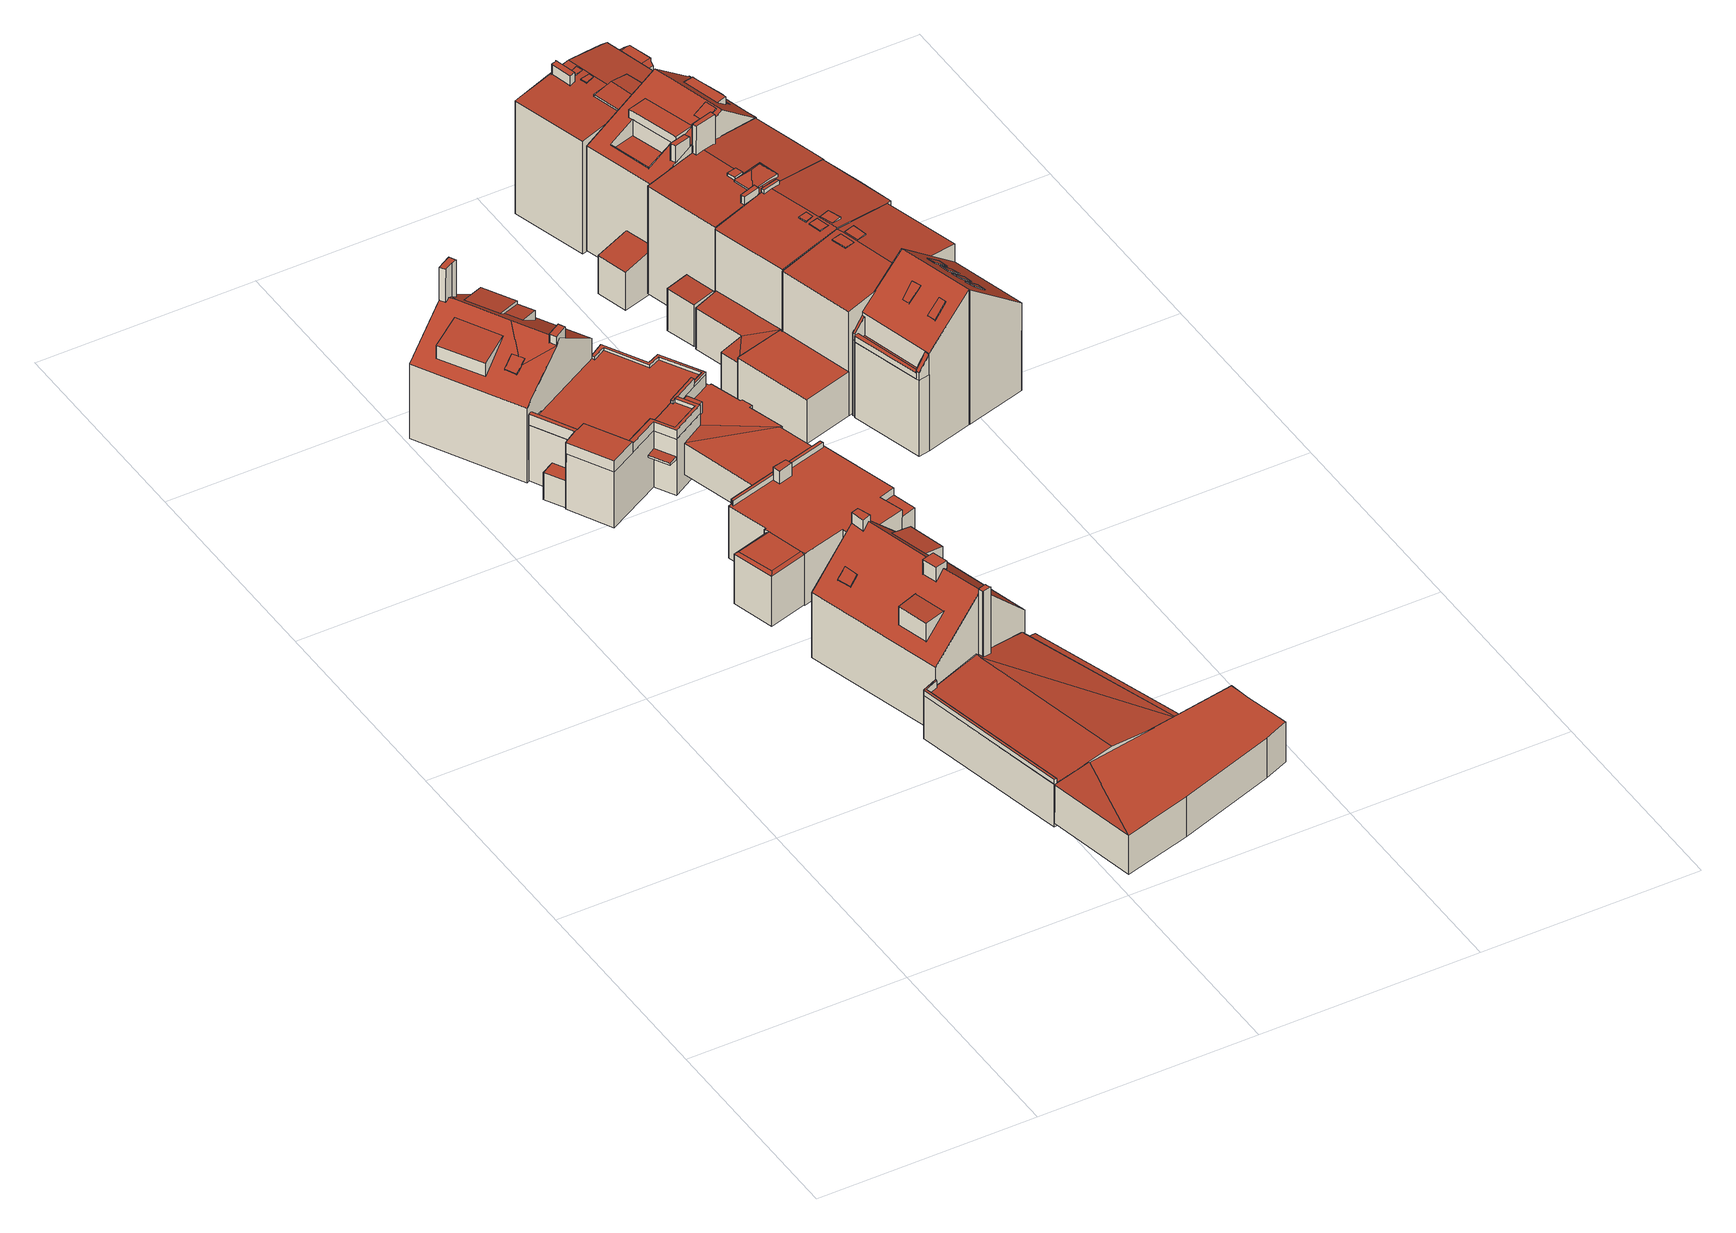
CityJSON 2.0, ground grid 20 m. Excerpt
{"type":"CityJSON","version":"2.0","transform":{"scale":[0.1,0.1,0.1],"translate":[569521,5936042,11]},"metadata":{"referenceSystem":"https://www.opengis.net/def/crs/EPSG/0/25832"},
"CityObjects":{
"building1":{"type":"Building","attributes":{"Grundfläche 2D":"183.157470","Grundhöhe NN":"12.822"},"children":["building1-1","building1-2"],"geometry":[{"type":"Solid","lod":"3","boundaries":[[[[0,1,2,3,4,5,6]],[[7,8,9,10,11,5,4]],[[6,5,11]],[[8,7,4,3,2,1,0,12,13]],[[9,8,13,14]],[[6,11,10,9,14,15]],[[0,6,15,12]],[[13,12,15,14]]]],"semantics":{"surfaces":[{"type":"RoofSurface"},{"type":"WallSurface"},{"type":"GroundSurface"}],"values":[[0,0,0,1,1,1,1,2]]}}]},
"building1-1":{"type":"BuildingInstallation","parents":["building1"],"geometry":[{"type":"MultiSurface","lod":"3","boundaries":[[[16,17,18]],[[19,17,16]],[[20,16,18,21]],[[18,17,7,8]],[[8,9,21,18]],[[20,21,9,10]],[[10,22,16,20]],[[19,16,22,23]],[[23,7,17,19]]],"semantics":{"surfaces":[{"type":"RoofSurface"},{"type":"WallSurface"}],"values":[0,0,0,1,1,1,1,1,1]}}]},
"building1-2":{"type":"BuildingInstallation","parents":["building1"],"geometry":[{"type":"MultiSurface","lod":"3","boundaries":[[[24,25,26,27,28,29,30]],[[26,25,24,3,31,32]],[[32,33,27,26]],[[33,34,28,27]],[[34,35,1,30,29,28]],[[1,2,3,24,30]]],"semantics":{"surfaces":[{"type":"RoofSurface"},{"type":"WallSurface"}],"values":[0,1,1,1,1,1]}}]},
"building2":{"type":"Building","attributes":{"Grundfläche 2D":"136.476961","Grundhöhe NN":"13.176"},"geometry":[{"type":"Solid","lod":"3","boundaries":[[[[36,37,38,39,40,41,42,43,44]],[[9,41,40]],[[9,40,39,38,45,46]],[[41,9,46,47]],[[42,41,47,48]],[[43,42,48,49]],[[36,44,43,49,50]],[[38,37,36,50,45]],[[48,47,46,45,50,49]]]],"semantics":{"surfaces":[{"type":"RoofSurface"},{"type":"WallSurface"},{"type":"GroundSurface"}],"values":[[0,0,1,1,1,1,1,1,2]]}}]},
"building3":{"type":"Building","attributes":{"Grundfläche 2D":"104.241496","Grundhöhe NN":"11.228"},"children":["building3-1","building3-2","building3-3","building3-4","building3-5"],"geometry":[{"type":"MultiSurface","lod":"3","boundaries":[[[51,52,53,54]],[[55,56,57,58]],[[59,60,61,62,63,64,65,66,67,68,69,70],[71,72,54,53]],[[61,60,59,73,74,62]],[[75,76,63,62,74,73,77,78,79],[80,58,57,81,82]],[[76,63,76,75]],[[65,64,63,76,75]],[[72,71,52,51]],[[71,53,52]],[[72,51,54]],[[81,57,56]],[[55,58,80,83]],[[81,56,55,83,82]],[[68,67,84,85]],[[78,77,73,59,70,69,68,85,86]],[[87,79,78,86,88,89]],[[79,87,89,88,90,75]],[[67,66,65,75,90,84]],[[90,88,86,85,84]]],"semantics":{"surfaces":[{"type":"RoofSurface"},{"type":"WallSurface"},{"type":"GroundSurface"}],"values":[0,0,0,0,0,0,0,1,1,1,1,1,1,1,1,1,1,1,2]}}]},
"building3-1":{"type":"BuildingInstallation","parents":["building3"],"geometry":[{"type":"MultiSurface","lod":"3","boundaries":[[[91,83,80,92]],[[91,92,93]],[[93,82,83,91]]],"semantics":{"surfaces":[{"type":"RoofSurface"},{"type":"WallSurface"}],"values":[0,1,1]}}]},
"building3-2":{"type":"BuildingInstallation","parents":["building3"],"geometry":[{"type":"MultiSurface","lod":"3","boundaries":[[[94,95,96,97,98,99,100,101,102,103]],[[99,98,104,105]],[[105,106,60,107,103,102,101,100,99]],[[94,103,107,108,61,109,97,96,95]],[[98,97,109,104]]],"semantics":{"surfaces":[{"type":"RoofSurface"},{"type":"WallSurface"}],"values":[0,1,1,1,1]}}]},
"building3-3":{"type":"BuildingInstallation","parents":["building3"],"geometry":[{"type":"MultiSurface","lod":"3","boundaries":[[[110,111,112,113,114]],[[66,115,111,110]],[[64,76,112,111,115]],[[113,112,76,116]],[[116,75,114,113]],[[65,66,110,114,75]]],"semantics":{"surfaces":[{"type":"RoofSurface"},{"type":"WallSurface"}],"values":[0,1,1,1,1,1]}}]},
"building3-4":{"type":"BuildingInstallation","parents":["building3"],"geometry":[{"type":"MultiSurface","lod":"3","boundaries":[[[117,118,119,120]],[[117,59,73,77,118]],[[77,121,119,118]],[[74,122,120,119,121]],[[117,120,122,59]]],"semantics":{"surfaces":[{"type":"RoofSurface"},{"type":"WallSurface"}],"values":[0,1,1,1,1]}}]},
"building3-5":{"type":"BuildingInstallation","parents":["building3"],"geometry":[{"type":"MultiSurface","lod":"3","boundaries":[[[123,87,124,125]],[[126,127,125,124]],[[127,128,123,125]],[[128,89,87,123]],[[89,126,124,87]],[[89,128,127,126]]],"semantics":{"surfaces":[{"type":"RoofSurface"},{"type":"WallSurface"},{"type":"OuterCeilingSurface"}],"values":[0,1,1,1,1,2]}}]},
"building4":{"type":"Building","attributes":{"Grundfläche 2D":"156.687286","Grundhöhe NN":"12.568"},"children":["building4-1","building4-2","building4-3","building4-4"],"geometry":[{"type":"Solid","lod":"3","boundaries":[[[[129,130,131,132]],[[133,134,135,136,137,138,139,140,141]],[[140,139,142,143,144,145,134,133,141],[146,132,131,147]],[[148,149,150,151,152]],[[147,131,130]],[[129,132,146]],[[146,147,130,129]],[[149,148,153,154]],[[150,149,154,155]],[[151,150,155,156]],[[157,152,151,156]],[[152,143,142,139,138,137,158,153,148]],[[143,152,157,159,144]],[[136,135,134,145,144,159,160]],[[137,136,160,158]],[[160,159,157,156,155,154,153,158]]]],"semantics":{"surfaces":[{"type":"RoofSurface"},{"type":"WallSurface"},{"type":"GroundSurface"}],"values":[[0,0,0,0,1,1,1,1,1,1,1,1,1,1,1,2]]}}]},
"building4-1":{"type":"BuildingInstallation","parents":["building4"],"geometry":[{"type":"MultiSurface","lod":"3","boundaries":[[[161,162,163,164]],[[135,162,161,145,134]],[[163,162,135,165]],[[163,165,133,166,164]],[[161,164,166,145]]],"semantics":{"surfaces":[{"type":"RoofSurface"},{"type":"WallSurface"}],"values":[0,1,1,1,1]}}]},
"building4-2":{"type":"BuildingInstallation","parents":["building4"],"geometry":[{"type":"MultiSurface","lod":"3","boundaries":[[[167,168,169,170]],[[167,171,141,172,168]],[[169,168,172,173]],[[169,173,140,174,170]],[[171,167,170,174]]],"semantics":{"surfaces":[{"type":"RoofSurface"},{"type":"WallSurface"}],"values":[0,1,1,1,1]}}]},
"building4-3":{"type":"BuildingInstallation","parents":["building4"],"geometry":[{"type":"MultiSurface","lod":"3","boundaries":[[[175,176,177,178]],[[179,180,176,175]],[[180,177,176]],[[175,178,179]]],"semantics":{"surfaces":[{"type":"RoofSurface"},{"type":"WallSurface"}],"values":[0,1,1,1]}}]},
"building4-4":{"type":"BuildingInstallation","parents":["building4"],"geometry":[{"type":"MultiSurface","lod":"3","boundaries":[[[181,182,183,184]],[[183,182,185,186]],[[184,183,186,187]],[[181,184,187,188]],[[182,181,188,185]]],"semantics":{"surfaces":[{"type":"RoofSurface"},{"type":"WallSurface"}],"values":[0,1,1,1,1]}}]},
"building5":{"type":"Building","attributes":{"Grundfläche 2D":"119.703036","Grundhöhe NN":"11.306"},"children":["building5-1","building5-2","building5-3","building5-4","building5-5","building5-6"],"geometry":[{"type":"MultiSurface","lod":"3","boundaries":[[[189,190,191,192,193,194]],[[195,196,197,198,199,200,201,202,203,204,205,206,207,208,209,210,211]],[[212,213,214,215]],[[208,216,191,190,217]],[[192,191,216,218,207,206]],[[205,193,192,206]],[[194,204,219,189]],[[219,217,190,189]],[[213,204,203,220,221,214]],[[222,219,204,213,212,223]],[[217,219,222,224]],[[225,209,208,217,224,226,227]],[[228,210,209,225,227,226,229,230]],[[210,228,230,229,231,211]],[[195,211,231,232]],[[197,196,195,232,233]],[[198,197,233,234]],[[199,198,234,235]],[[200,199,235,236]],[[203,202,201,200,236,220]],[[215,214,221,237]],[[212,215,237,223]],[[220,236,235,234,233,232,231,229,226,224,222,223,237,221]]],"semantics":{"surfaces":[{"type":"RoofSurface"},{"type":"WallSurface"},{"type":"GroundSurface"}],"values":[0,0,0,1,1,1,1,1,1,1,1,1,1,1,1,1,1,1,1,1,1,1,2]}}]},
"building5-1":{"type":"BuildingInstallation","parents":["building5"],"geometry":[{"type":"MultiSurface","lod":"3","boundaries":[[[238,239,240,241,242,243,244,245,246,247,248,249]],[[196,197,246,245]],[[197,198,247,246]],[[198,199,248,247]],[[199,200,249,248]],[[200,201,238,249]],[[201,250,239,238]],[[240,239,250,251]],[[241,240,251,252]],[[242,241,252,253]],[[243,242,253,254]],[[244,243,254,255]]],"semantics":{"surfaces":[{"type":"RoofSurface"},{"type":"WallSurface"}],"values":[0,1,1,1,1,1,1,1,1,1,1,1]}}]},
"building5-2":{"type":"BuildingInstallation","parents":["building5"],"geometry":[{"type":"MultiSurface","lod":"3","boundaries":[[[256,257,258,259,260,261]],[[262,263,257,256]]],"semantics":{"surfaces":[{"type":"RoofSurface"},{"type":"WallSurface"}],"values":[0,1]}}]},
"building5-3":{"type":"BuildingInstallation","parents":["building5"],"geometry":[{"type":"MultiSurface","lod":"3","boundaries":[[[264,265,266,267,268,269]],[[261,260,265,264]],[[267,266,195,196,245]],[[268,267,245,244,255,270]],[[268,270,262,256,269]],[[256,261,264,269]]],"semantics":{"surfaces":[{"type":"RoofSurface"},{"type":"WallSurface"}],"values":[0,1,1,1,1,1]}}]},
"building5-4":{"type":"BuildingInstallation","parents":["building5"],"geometry":[{"type":"MultiSurface","lod":"3","boundaries":[[[271,272,273,218,216,274,275,276,277,278,279]],[[208,209,274,216]],[[209,210,275,274]],[[210,211,276,275]],[[195,266,277,276,211]],[[266,265,278,277]],[[278,265,260,259,279]],[[259,258,271,279]],[[258,257,263,280,273,272,271]],[[280,207,218,273]]],"semantics":{"surfaces":[{"type":"RoofSurface"},{"type":"WallSurface"}],"values":[0,1,1,1,1,1,1,1,1,1]}}]},
"building5-5":{"type":"BuildingInstallation","parents":["building5"],"geometry":[{"type":"MultiSurface","lod":"3","boundaries":[[[194,193,281,282]],[[205,202,281,193]],[[202,203,282,281]],[[203,204,194,282]]],"semantics":{"surfaces":[{"type":"RoofSurface"},{"type":"WallSurface"}],"values":[0,1,1,1]}}]},
"building5-6":{"type":"BuildingInstallation","parents":["building5"],"geometry":[{"type":"MultiSurface","lod":"3","boundaries":[[[283,284,228,225]],[[230,227,225,228]],[[227,285,283,225]],[[285,286,284,283]],[[286,230,228,284]],[[286,285,227,230]]],"semantics":{"surfaces":[{"type":"RoofSurface"},{"type":"WallSurface"},{"type":"OuterCeilingSurface"}],"values":[0,1,1,1,1,2]}}]},
"building6":{"type":"Building","attributes":{"Grundfläche 2D":"113.725104","Grundhöhe NN":"12.355"},"children":["building6-1","building6-2"],"geometry":[{"type":"Solid","lod":"3","boundaries":[[[[287,288,289,290,291,292,293,294,295,296,297,298,299,300,301,302]],[[303,304,305,306]],[[307,293,308,309]],[[310,307,309,311]],[[294,310,311,312]],[[307,310,294,293]],[[305,304,313,314]],[[306,305,314,315]],[[309,308,316,317]],[[311,309,317,318]],[[312,311,318,319]],[[320,321,289,288,287,302,322,323]],[[290,289,321,324]],[[291,290,324,325]],[[292,291,325,316,308,293]],[[312,319,326,296,295,294]],[[297,296,326,327]],[[298,297,327,328]],[[298,328,313,304,299]],[[299,304,303,300]],[[300,303,306,301]],[[301,306,315,322,302]],[[315,314,313,328,327,326,319,318,317,316,325,324,321,320,323,322]]]],"semantics":{"surfaces":[{"type":"RoofSurface"},{"type":"WallSurface"},{"type":"GroundSurface"}],"values":[[0,0,0,0,0,0,1,1,1,1,1,1,1,1,1,1,1,1,1,1,1,1,2]]}}]},
"building6-1":{"type":"BuildingInstallation","parents":["building6"],"geometry":[{"type":"MultiSurface","lod":"3","boundaries":[[[329,330,331,332]],[[287,288,330,329]],[[288,333,331,330]],[[333,334,332,331]],[[334,287,329,332]]],"semantics":{"surfaces":[{"type":"RoofSurface"},{"type":"WallSurface"}],"values":[0,1,1,1,1]}}]},
"building6-2":{"type":"BuildingInstallation","parents":["building6"],"geometry":[{"type":"MultiSurface","lod":"3","boundaries":[[[335,336,337,338]],[[335,338,339,340]],[[341,339,338,337]],[[340,342,336,335]],[[337,336,342,341]]],"semantics":{"surfaces":[{"type":"RoofSurface"},{"type":"WallSurface"}],"values":[0,1,1,1,1]}}]},
"building7":{"type":"Building","attributes":{"Grundfläche 2D":"78.346264","Grundhöhe NN":"12.613"},"children":["building7-1"],"geometry":[{"type":"Solid","lod":"3","boundaries":[[[[343,344,345,346,347,348,349]],[[350,348,347]],[[347,351,352,353,354,355,356,357,358,359,360,361,350]],[[362,363,346,345,344,343,349,364,365]],[[347,346,363,366]],[[351,347,366,367]],[[352,351,367,368]],[[353,352,368,369]],[[354,353,369,370]],[[355,354,370,371]],[[356,355,371,372]],[[357,356,372,373]],[[358,357,373,374]],[[360,359,358,374,375]],[[350,361,360,375,376]],[[348,350,376,377]],[[349,348,377,364]],[[371,370,369,368,367,366,363,362,365,364,377,376,375,374,373,372]]]],"semantics":{"surfaces":[{"type":"RoofSurface"},{"type":"WallSurface"},{"type":"GroundSurface"}],"values":[[0,0,0,1,1,1,1,1,1,1,1,1,1,1,1,1,1,2]]}}]},
"building7-1":{"type":"BuildingInstallation","parents":["building7"],"geometry":[{"type":"MultiSurface","lod":"3","boundaries":[[[378,379,380,195]],[[359,360,195,380]],[[360,361,378,195]],[[379,378,361,381]],[[380,379,381,359]]],"semantics":{"surfaces":[{"type":"RoofSurface"},{"type":"WallSurface"}],"values":[0,1,1,1,1]}}]},
"building8":{"type":"Building","attributes":{"Grundfläche 2D":"125.120857","Grundhöhe NN":"12.161"},"children":["building8-1","building8-2"],"geometry":[{"type":"Solid","lod":"3","boundaries":[[[[382,383,384,385,386,387]],[[388,389,387,386,385,390,391]],[[392,393,394,395,396,397]],[[398,399,400,401]],[[382,387,389,388,393,402,403,404]],[[399,405,406,383,382,404,407,400]],[[408,409,410,394,391,390,385,384,383,406,411]],[[391,394,393,388]],[[395,394,410,412]],[[413,397,396,395,412,414]],[[392,397,413,415]],[[393,392,415,402]],[[401,400,407,416]],[[398,401,416,417]],[[399,398,417,405]],[[404,403,402,415,413,414,412,410,409,408,411,406,405,417,416,407]]]],"semantics":{"surfaces":[{"type":"RoofSurface"},{"type":"WallSurface"},{"type":"GroundSurface"}],"values":[[0,0,0,0,1,1,1,1,1,1,1,1,1,1,1,2]]}}]},
"building8-1":{"type":"BuildingInstallation","parents":["building8"],"geometry":[{"type":"MultiSurface","lod":"3","boundaries":[[[418,419,420,421]],[[422,418,421]],[[419,418,422,423]],[[419,423,420]]],"semantics":{"surfaces":[{"type":"RoofSurface"},{"type":"WallSurface"}],"values":[0,1,1,1]}}]},
"building8-2":{"type":"BuildingInstallation","parents":["building8"],"geometry":[{"type":"MultiSurface","lod":"3","boundaries":[[[424,425,426,427]],[[427,426,428,429]],[[429,424,427]],[[426,425,428]]],"semantics":{"surfaces":[{"type":"RoofSurface"},{"type":"WallSurface"}],"values":[0,1,1,1]}}]},
"building9":{"type":"Building","attributes":{"Grundfläche 2D":"114.503809","Grundhöhe NN":"12.129"},"children":["building9-1","building9-2","building9-3","building9-4"],"geometry":[{"type":"Solid","lod":"3","boundaries":[[[[430,431,383,432,433,434,435,436,437,438]],[[439,440,441,442,443,444,430,438,437,436,445,446,447,448]],[[449,450,395,451]],[[452,395,450]],[[452,450,453]],[[454,455,456,457,458]],[[449,451,459,460]],[[450,449,460,461]],[[453,450,461,462]],[[452,453,462,463]],[[395,452,463,464]],[[456,455,465,466]],[[457,456,466,467]],[[468,454,458,457,467,469]],[[395,464,470,443,442,441,440,471,459,451]],[[472,473,474,432,383,431,430,444,443,470,475]],[[454,434,433,432,474,465,455]],[[476,477,471,440,439,448,447,446,445,436,435,434,454,468,478,479]],[[462,461,460,459,471,477,476,479,478,468,469,467,466,465,474,473,472,475,470,464,463]]]],"semantics":{"surfaces":[{"type":"RoofSurface"},{"type":"WallSurface"},{"type":"GroundSurface"}],"values":[[0,0,0,0,0,0,1,1,1,1,1,1,1,1,1,1,1,1,2]]}}]},
"building9-1":{"type":"BuildingInstallation","parents":["building9"],"geometry":[{"type":"MultiSurface","lod":"3","boundaries":[[[480,481,482,483]],[[483,482,484,485]],[[483,485,480]],[[482,481,484]]],"semantics":{"surfaces":[{"type":"RoofSurface"},{"type":"WallSurface"}],"values":[0,1,1,1]}}]},
"building9-2":{"type":"BuildingInstallation","parents":["building9"],"geometry":[{"type":"MultiSurface","lod":"3","boundaries":[[[486,487,488,489]],[[486,489,490]],[[490,491,487,486]],[[487,491,488]]],"semantics":{"surfaces":[{"type":"RoofSurface"},{"type":"WallSurface"}],"values":[0,1,1,1]}}]},
"building9-3":{"type":"BuildingInstallation","parents":["building9"],"geometry":[{"type":"MultiSurface","lod":"3","boundaries":[[[492,493,494,495,496,497,498]],[[446,499,494,493]],[[500,496,495,494,499,501,437]],[[500,435,497,496]],[[435,436,445,446,493,492,498,497]]],"semantics":{"surfaces":[{"type":"RoofSurface"},{"type":"WallSurface"}],"values":[0,1,1,1,1]}}]},
"building9-4":{"type":"BuildingInstallation","parents":["building9"],"geometry":[{"type":"MultiSurface","lod":"3","boundaries":[[[502,503,504,505]],[[505,504,506,507]],[[505,507,502]],[[504,503,506]]],"semantics":{"surfaces":[{"type":"RoofSurface"},{"type":"WallSurface"}],"values":[0,1,1,1]}}]},
"building10":{"type":"Building","attributes":{"Grundfläche 2D":"100.115411","Grundhöhe NN":"11.971"},"children":["building10-1","building10-2","building10-3","building10-4"],"geometry":[{"type":"Solid","lod":"3","boundaries":[[[[448,508,509,510,511,512,513,514,515,516,517,518,519,520,521,439]],[[522,523,524,525,517,516,515,514,513,512,511,510,526,527,528,434,529,530,531]],[[532,533,534,535]],[[536,537,538,539,540]],[[535,534,541,542]],[[532,535,542,543]],[[533,532,543,544]],[[533,544,545,521,520,546,541,534]],[[547,548,549,550,551,529,434,528,527,526,510,509,508,448,439,521,545,552]],[[536,531,530,529,551,553,537]],[[554,555,546,520,519,518,517,525,524,523,522,531,536,556,557,558]],[[538,537,553,559]],[[539,538,559,560]],[[556,536,540,539,560,561]],[[542,541,546,555,554,558,557,556,561,560,559,553,551,550,549,548,547,552,545,544,543]]]],"semantics":{"surfaces":[{"type":"RoofSurface"},{"type":"WallSurface"},{"type":"GroundSurface"}],"values":[[0,0,0,0,1,1,1,1,1,1,1,1,1,1,2]]}}]},
"building10-1":{"type":"BuildingInstallation","parents":["building10"],"geometry":[{"type":"MultiSurface","lod":"3","boundaries":[[[562,563,564,565]],[[515,566,565,564]],[[562,565,566,567]],[[567,514,563,562]],[[514,515,564,563]]],"semantics":{"surfaces":[{"type":"RoofSurface"},{"type":"WallSurface"}],"values":[0,1,1,1,1]}}]},
"building10-2":{"type":"BuildingInstallation","parents":["building10"],"geometry":[{"type":"MultiSurface","lod":"3","boundaries":[[[568,569,570]],[[568,571,572,569]],[[573,572,571]],[[574,575,576,577,578,579,570,569,572,573]],[[513,580,571,568,581]],[[573,571,580,582]],[[576,575,574,573,582,583,584,585,586,511,587,588,589,570,579,578,577]],[[589,581,568,570]]],"semantics":{"surfaces":[{"type":"RoofSurface"},{"type":"WallSurface"}],"values":[0,0,0,0,1,1,1,1]}}]},
"building10-3":{"type":"BuildingInstallation","parents":["building10"],"geometry":[{"type":"MultiSurface","lod":"3","boundaries":[[[590,591,592,593,594,595]],[[439,448,508,593,592,591]],[[595,594,593,508,596,583]],[[590,595,583,597]],[[597,439,591,590]]],"semantics":{"surfaces":[{"type":"RoofSurface"},{"type":"WallSurface"}],"values":[0,1,1,1,1]}}]},
"building10-4":{"type":"BuildingInstallation","parents":["building10"],"geometry":[{"type":"MultiSurface","lod":"3","boundaries":[[[598,599,600,601,602]],[[518,603,598,602]],[[604,605,600,599,598,603,516]],[[605,524,601,600]],[[601,524,525,517,518,602]]],"semantics":{"surfaces":[{"type":"RoofSurface"},{"type":"WallSurface"}],"values":[0,1,1,1,1]}}]},
"building11":{"type":"Building","attributes":{"Grundfläche 2D":"95.790411","Grundhöhe NN":"11.796"},"children":["building11-1","building11-2","building11-3","building11-4"],"geometry":[{"type":"MultiSurface","lod":"3","boundaries":[[[606,607,608,609,610,611]],[[612,613,614,615]],[[531,616,617,618,619,620,621,622,623],[624,625,626,627]],[[628,629,630,631,623,622,621,632,633,634,635,636],[637,638,611,610,639,640,641,642]],[[643,644,645,646]],[[647,648,649,650]],[[638,637,640,639,609,608,607,606]],[[609,639,610]],[[638,606,611]],[[613,612,637,642]],[[614,613,642,641]],[[615,614,641,640]],[[637,612,615,640]],[[644,643,651,652]],[[645,644,652,653]],[[646,645,653,654]],[[655,656,657,658,635,634,633,632,621,620,619,659,660]],[[650,636,635,658,661,647]],[[662,663,664,665,616,531,623,631,630,629,628,636,650,666,667,668]],[[646,654,659,619,618,617,616,665,651,643]],[[648,647,661,669]],[[649,648,669,670]],[[650,649,670,666]],[[657,656,655,660,659,654,653,652,651,665,664,663,662,668,667,666,670,669,661,658]]],"semantics":{"surfaces":[{"type":"RoofSurface"},{"type":"WallSurface"},{"type":"GroundSurface"}],"values":[0,0,0,0,0,0,1,1,1,1,1,1,1,1,1,1,1,1,1,1,1,1,1,2]}}]},
"building11-1":{"type":"BuildingInstallation","parents":["building11"],"geometry":[{"type":"MultiSurface","lod":"3","boundaries":[[[671,672,673,674,675,676]],[[675,674,677]],[[671,676,678]],[[627,677,674,673,672,671,678,626]]],"semantics":{"surfaces":[{"type":"RoofSurface"},{"type":"WallSurface"}],"values":[0,1,1,1]}}]},
"building11-2":{"type":"BuildingInstallation","parents":["building11"],"geometry":[{"type":"MultiSurface","lod":"3","boundaries":[[[679,680,681,682]],[[626,625,680,679]],[[624,681,680,625]],[[624,627,682,681]],[[627,626,679,682]]],"semantics":{"surfaces":[{"type":"RoofSurface"},{"type":"WallSurface"}],"values":[0,1,1,1,1]}}]},
"building11-3":{"type":"BuildingInstallation","parents":["building11"],"geometry":[{"type":"MultiSurface","lod":"3","boundaries":[[[683,684,685,686,687,688]],[[689,690,691,688,687,686]],[[691,692,693,684,683,688]],[[685,684,693,694]],[[694,689,686,685]]],"semantics":{"surfaces":[{"type":"RoofSurface"},{"type":"WallSurface"}],"values":[0,1,1,1,1]}}]},
"building11-4":{"type":"BuildingInstallation","parents":["building11"],"geometry":[{"type":"MultiSurface","lod":"3","boundaries":[[[695,696,697,698]],[[628,629,696,695]],[[629,699,697,696]],[[698,697,699,700]],[[700,628,695,698]]],"semantics":{"surfaces":[{"type":"RoofSurface"},{"type":"WallSurface"}],"values":[0,1,1,1,1]}}]},
"building12":{"type":"Building","attributes":{"Grundfläche 2D":"87.026135","Grundhöhe NN":"11.976"},"children":["building12-1","building12-2","building12-3","building12-4","building12-5","building12-6","building12-7","building12-8","building12-9"],"geometry":[{"type":"Solid","lod":"3","boundaries":[[[[701,702,703,704,705,706,707,708,709]],[[710,711,712,713,714,715]],[[714,713,716,717,718]],[[719,720,721,722]],[[702,701,723,724]],[[703,702,724,725]],[[704,703,725,726]],[[706,705,704,726,727]],[[707,706,727,728]],[[709,708,707,729,711,710,715,730,701]],[[711,729,707,728,731,712]],[[713,712,731,732]],[[716,713,732,733]],[[720,734,735,717,716,733,736,721]],[[723,701,730,715,714,718,717,735]],[[722,721,736,737]],[[719,722,737,738]],[[720,719,738,734]],[[723,735,734,738,737,736,733,732,731,728,727,726,725,724]]]],"semantics":{"surfaces":[{"type":"RoofSurface"},{"type":"WallSurface"},{"type":"GroundSurface"}],"values":[[0,0,0,0,1,1,1,1,1,1,1,1,1,1,1,1,1,1,2]]}}]},
"building12-1":{"type":"BuildingInstallation","parents":["building12"],"geometry":[{"type":"MultiSurface","lod":"3","boundaries":[[[739,740,741,742,743]],[[741,740,744,745]],[[703,704,743,742]],[[704,705,739,743]]],"semantics":{"surfaces":[{"type":"RoofSurface"},{"type":"WallSurface"}],"values":[0,1,1,1]}}]},
"building12-2":{"type":"BuildingInstallation","parents":["building12"],"geometry":[{"type":"MultiSurface","lod":"3","boundaries":[[[746,747,748,749,729]],[[744,740,739,748,747,746,708]],[[706,749,748,739,705]],[[706,707,729,749]],[[729,707,708,746]]],"semantics":{"surfaces":[{"type":"RoofSurface"},{"type":"WallSurface"}],"values":[0,1,1,1,1]}}]},
"building12-3":{"type":"BuildingInstallation","parents":["building12"],"geometry":[{"type":"MultiSurface","lod":"3","boundaries":[[[750,751,752,753,730]],[[701,702,750,730]],[[753,709,701,730]],[[703,742,751,750,702]],[[742,741,745,709,753,752,751]]],"semantics":{"surfaces":[{"type":"RoofSurface"},{"type":"WallSurface"}],"values":[0,1,1,1,1]}}]},
"building12-4":{"type":"BuildingInstallation","parents":["building12"],"geometry":[{"type":"MultiSurface","lod":"3","boundaries":[[[754,755,756,757]],[[754,757,758,759]],[[757,756,760,758]],[[755,754,759,761]],[[756,755,761,760]]],"semantics":{"surfaces":[{"type":"RoofSurface"},{"type":"WallSurface"}],"values":[0,1,1,1,1]}}]},
"building12-5":{"type":"BuildingInstallation","parents":["building12"],"geometry":[{"type":"MultiSurface","lod":"3","boundaries":[[[762,763,764,765]],[[766,767,765,764]],[[762,765,767,768]],[[763,762,768,769]],[[769,766,764,763]]],"semantics":{"surfaces":[{"type":"RoofSurface"},{"type":"WallSurface"}],"values":[0,1,1,1,1]}}]},
"building12-6":{"type":"BuildingInstallation","parents":["building12"],"geometry":[{"type":"MultiSurface","lod":"3","boundaries":[[[770,771,772,773]],[[773,772,774,775]],[[770,773,775,776]],[[771,770,776,777]],[[772,771,777,774]]],"semantics":{"surfaces":[{"type":"RoofSurface"},{"type":"WallSurface"}],"values":[0,1,1,1,1]}}]},
"building12-7":{"type":"BuildingInstallation","parents":["building12"],"geometry":[{"type":"MultiSurface","lod":"3","boundaries":[[[778,779,780,781]],[[781,780,782,783]],[[779,778,784,785]],[[785,782,780,779]],[[783,784,778,781]]],"semantics":{"surfaces":[{"type":"RoofSurface"},{"type":"WallSurface"}],"values":[0,1,1,1,1]}}]},
"building12-8":{"type":"BuildingInstallation","parents":["building12"],"geometry":[{"type":"MultiSurface","lod":"3","boundaries":[[[786,787,788,789]],[[787,786,790,791]],[[789,788,792,793]],[[786,789,793,790]],[[788,787,791,792]]],"semantics":{"surfaces":[{"type":"RoofSurface"},{"type":"WallSurface"}],"values":[0,1,1,1,1]}}]},
"building12-9":{"type":"BuildingInstallation","parents":["building12"],"geometry":[{"type":"MultiSurface","lod":"3","boundaries":[[[794,795,796,797]],[[798,799,797,796]],[[799,800,794,797]],[[794,800,801,795]],[[796,795,801,798]]],"semantics":{"surfaces":[{"type":"RoofSurface"},{"type":"WallSurface"}],"values":[0,1,1,1,1]}}]},
"building13":{"type":"Building","attributes":{"Grundfläche 2D":"85.859016","Grundhöhe NN":"11.736"},"children":["building13-1","building13-2","building13-3","building13-4","building13-5","building13-6"],"geometry":[{"type":"MultiSurface","lod":"3","boundaries":[[[802,803,804,805,806,807]],[[805,808,809,806]],[[810,811,812,813,814,815,816,817,818,819,820,821,822,823]],[[817,816,824,825]],[[826,827,828,829,817,825,824]],[[830,831,819,818,817,829,828,827,826,832,833]],[[834,812,811,835],[836,837,838,839,840,841,842]],[[830,843,844,823,808,805,804,803]],[[821,809,808,823,822]],[[819,831,802,807,806,809,821,820]],[[803,802,831,830]],[[845,846,847,848,835,811,810,823,844,843,830,833,849,850]],[[834,835,848,851]],[[852,853,832,826,824,816,815,814,813,812,834,851,854]],[[833,832,853,849]],[[845,850,849,853,852,854,851,848,847,846]]],"semantics":{"surfaces":[{"type":"RoofSurface"},{"type":"WallSurface"},{"type":"GroundSurface"}],"values":[0,0,0,0,0,0,0,1,1,1,1,1,1,1,1,2]}}]},
"building13-1":{"type":"BuildingInstallation","parents":["building13"],"geometry":[{"type":"MultiSurface","lod":"3","boundaries":[[[855,856,857,858,859,860]],[[824,861,862,856,855,860]],[[858,857,856,862,827,863]],[[859,858,863,864]],[[824,860,859,864,828]]],"semantics":{"surfaces":[{"type":"RoofSurface"},{"type":"WallSurface"}],"values":[0,1,1,1,1]}}]},
"building13-2":{"type":"BuildingInstallation","parents":["building13"],"geometry":[{"type":"MultiSurface","lod":"3","boundaries":[[[865,866,867,868]],[[867,866,869]],[[868,867,869,870]],[[870,865,868]]],"semantics":{"surfaces":[{"type":"RoofSurface"},{"type":"WallSurface"}],"values":[0,1,1,1]}}]},
"building13-3":{"type":"BuildingInstallation","parents":["building13"],"geometry":[{"type":"MultiSurface","lod":"3","boundaries":[[[871,872,873,874,875,876]],[[877,878,879,880,881,882]],[[874,873,872,881,880]],[[877,882,883]],[[883,842,878,877]],[[842,836,837,880,879,878]],[[837,838,874,880]],[[838,839,884,876,875,874]],[[884,871,876]]],"semantics":{"surfaces":[{"type":"RoofSurface"},{"type":"WallSurface"}],"values":[0,0,0,1,1,1,1,1,1]}}]},
"building13-4":{"type":"BuildingInstallation","parents":["building13"],"geometry":[{"type":"MultiSurface","lod":"3","boundaries":[[[885,886,887,888]],[[888,887,889,890]],[[890,891,885,888]],[[886,885,891,892]],[[887,886,892,889]]],"semantics":{"surfaces":[{"type":"RoofSurface"},{"type":"WallSurface"}],"values":[0,1,1,1,1]}}]},
"building13-5":{"type":"BuildingInstallation","parents":["building13"],"geometry":[{"type":"MultiSurface","lod":"3","boundaries":[[[893,894,895,896,897,898]],[[825,829,899,894,893,898,897]],[[895,894,899,900]],[[895,900,896]]],"semantics":{"surfaces":[{"type":"RoofSurface"},{"type":"WallSurface"}],"values":[0,1,1,1]}}]},
"building13-6":{"type":"BuildingInstallation","parents":["building13"],"geometry":[{"type":"MultiSurface","lod":"3","boundaries":[[[901,902,903,904,905,906,907]],[[901,907,840,839]],[[838,902,901,839]],[[902,838,837,903]],[[836,842,905,904,903,837]],[[841,906,905,842]],[[907,906,841,840]]],"semantics":{"surfaces":[{"type":"RoofSurface"},{"type":"WallSurface"}],"values":[0,1,1,1,1,1,1]}}]}
},
"vertices":[
[257,260,61],[217,249,66],[212,248,67],[210,247,67],[208,247,68],[209,242,68],[307,107,61],[164,235,62],[151,231,61],[183,85,61],[185,85,61],[241,95,68],[257,260,18],[151,231,18],[183,85,18],[307,107,18],
[153,230,67],[164,235,69],[151,231,67],[164,233,69],[185,85,66],[183,85,66],[153,230,61],[164,233,62],
[210,247,133],[210,245,133],[211,243,133],[211,242,133],[219,244,133],[218,245,133],[217,249,133],[210,245,67],[211,243,67],[211,242,67],[219,244,66],[218,245,66],
[377,59,62],[366,99,63],[362,117,64],[307,107,64],[218,91,65],[201,1,61],[263,18,62],[354,49,62],[365,54,62],[362,117,22],[183,85,22],[201,1,22],[263,18,22],[354,49,22],[377,59,22],
[21,759,97],[43,720,97],[67,734,105],[46,773,105],[102,772,99],[86,801,99],[64,789,104],[80,760,104],[94,698,109],[67,706,95],[68,712,98],[77,739,113],[53,783,113],[50,788,113],[46,794,113],[43,792,110],[4,771,77],[55,677,77],[57,678,78],[60,680,81],[43,720,84],[21,759,84],[98,701,113],[95,706,113],[56,799,106],[54,791,110],[106,705,107],[141,724,79],[89,818,79],[85,763,100],[86,801,86],[102,772,86],[102,772,96],[4,771,2],[55,677,2],[141,724,2],[89,818,48],[89,818,2],[89,818,41],[56,799,2],
[110,758,96],[93,748,100],[110,758,86],
[69,711,99],[68,712,99],[68,713,99],[65,718,99],[56,713,91],[61,703,91],[65,705,94],[66,705,95],[67,706,96],[71,708,99],[56,713,90],[61,703,90],[66,705,94],[71,708,98],[69,711,98],[65,718,98],
[43,792,143],[46,787,143],[54,791,143],[59,793,143],[56,799,143],[46,787,110],[59,793,106],
[94,698,118],[106,705,118],[103,711,118],[91,704,118],[103,711,107],[91,704,109],
[107,828,43],[107,786,48],[125,796,43],[107,786,41],[125,796,41],[107,828,41],
[231,338,103],[222,372,103],[202,367,108],[212,332,108],[180,365,130],[176,377,130],[171,376,124],[128,364,81],[164,235,81],[210,247,128],[212,248,130],[201,286,130],[198,299,130],[257,260,84],[260,261,81],[225,391,81],[178,378,128],[231,338,88],[222,372,88],[257,260,53],[307,107,53],[321,109,51],[271,264,51],[260,261,53],[257,260,16],[307,107,16],[321,109,16],[271,264,16],[260,261,16],[164,235,16],[225,391,16],[128,364,16],
[178,378,135],[171,376,135],[174,363,135],[182,366,135],[174,363,124],[182,366,128],
[200,300,136],[189,297,136],[193,283,136],[204,286,136],[200,300,127],[189,297,121],[193,283,121],[204,286,127],
[160,285,109],[168,256,109],[187,261,110],[179,291,110],[160,285,90],[168,256,90],
[156,342,103],[153,355,103],[145,353,95],[149,340,95],[153,355,102],[145,353,94],[149,340,94],[156,342,102],
[64,633,70],[85,594,70],[109,607,70],[88,646,70],[80,642,70],[77,641,70],[169,640,59],[192,653,59],[207,661,59],[186,699,59],[175,694,59],[154,732,59],[141,724,59],[60,680,59],[57,678,59],[77,641,59],[80,642,59],[88,646,59],[107,611,59],[109,607,59],[137,622,59],[147,604,59],[179,622,59],[65,634,30],[77,641,30],[67,659,30],[55,652,30],[109,607,68],[85,594,59],[107,611,68],[64,633,59],[57,678,3],[67,659,3],[64,633,3],[65,634,3],[85,594,3],[137,622,42],[137,622,3],[137,622,39],[147,604,42],[147,604,3],[147,604,39],[179,622,3],[169,640,3],[207,661,3],[186,699,3],[175,694,3],[154,732,3],[55,652,3],
[141,724,62],[142,721,62],[154,728,62],[174,691,62],[185,696,62],[204,662,62],[191,655,62],[192,653,62],[207,661,62],[186,699,62],[175,694,62],[154,732,62],[142,721,59],[154,728,59],[174,691,59],[185,696,59],[204,662,59],[191,655,59],
[163,640,64],[138,626,64],[148,608,64],[175,623,64],[166,639,64],[164,638,64],[163,640,59],[138,626,59],
[164,638,67],[166,639,67],[169,640,67],[192,653,67],[191,656,67],[163,640,67],[191,656,59],
[148,608,68],[138,626,68],[137,627,68],[137,622,68],[147,604,68],[179,622,68],[169,640,68],[166,639,68],[175,623,68],[137,627,59],
[60,680,70],[57,678,70],
[129,618,41],[139,600,41],[129,618,39],[139,600,39],
[235,533,66],[139,506,66],[136,505,66],[147,466,66],[145,466,66],[146,464,66],[147,461,66],[156,428,66],[157,425,66],[157,424,66],[198,435,66],[202,419,66],[250,432,66],[243,454,66],[258,459,66],[237,533,66],[243,454,59],[250,432,59],[264,437,59],[258,459,59],[114,452,66],[146,464,64],[111,454,64],[124,419,66],[122,415,64],[157,425,64],[250,432,14],[264,437,14],[258,459,14],[146,464,14],[111,454,14],[122,415,14],[157,425,14],[139,506,14],[136,505,14],[237,533,14],[235,533,14],[147,466,14],[145,466,14],[157,424,14],[198,435,14],[202,419,14],
[235,533,71],[139,506,71],[139,503,71],[236,530,71],[139,503,66],[236,530,66],
[197,512,79],[195,518,79],[182,515,79],[184,508,79],[184,508,66],[197,512,66],[182,515,66],[195,518,66],
[194,521,46],[235,533,48],[237,533,48],[246,536,48],[231,588,48],[157,610,47],[183,518,46],[179,622,48],[233,588,48],[223,621,48],[226,622,48],[223,632,48],[221,632,48],[212,661,48],[210,661,48],[209,663,48],[181,647,48],[169,640,48],[176,627,48],[237,533,16],[246,536,16],[183,518,16],[235,533,16],[231,588,16],[233,588,16],[223,621,16],[226,622,16],[223,632,16],[221,632,16],[212,661,16],[210,661,16],[209,663,16],[169,640,16],[179,622,16],[157,610,16],
[176,627,59],[188,634,59],[181,647,59],[188,634,48],
[421,642,116],[401,712,116],[349,697,123],[347,697,123],[349,691,123],[366,627,123],[307,611,116],[364,627,123],[345,696,123],[288,681,116],[261,598,56],[307,611,56],[288,681,56],[288,683,56],[243,671,56],[241,670,56],[418,706,60],[404,702,60],[412,673,60],[426,677,60],[307,611,12],[364,627,12],[421,642,12],[404,702,12],[401,712,12],[412,673,12],[347,697,12],[345,696,12],[288,681,12],[349,697,12],[288,683,12],[241,670,12],[243,671,12],[261,598,12],[426,677,12],[418,706,12],
[363,680,123],[360,694,123],[350,691,123],[354,677,123],[363,680,122],[360,694,122],
[350,676,123],[346,690,123],[337,688,123],[341,674,123],[337,688,122],[341,674,122],
[347,697,124],[349,697,124],[405,713,116],[396,746,116],[385,784,116],[335,770,123],[328,768,124],[328,765,124],[339,727,124],[301,761,121],[269,752,117],[269,750,117],[288,683,117],[288,681,117],[345,696,124],[325,767,124],[319,766,123],[316,765,123],[315,765,122],[247,744,52],[260,696,52],[269,750,56],[243,671,49],[238,690,49],[385,784,61],[396,746,61],[407,749,61],[397,787,61],[386,784,61],[269,750,11],[247,744,11],[260,696,11],[238,690,11],[243,671,11],[288,683,11],[396,746,11],[407,749,11],[397,787,11],[385,784,11],[386,784,11],[288,681,11],[269,752,11],[347,697,11],[349,697,11],[405,713,11],[345,696,11],[316,765,11],[315,765,11],[328,768,11],[325,767,11],
[343,703,124],[340,715,124],[331,713,124],[334,701,124],[331,713,123],[334,701,123],
[356,707,124],[352,719,124],[343,716,124],[347,704,124],[356,707,122],[352,719,122],
[325,767,127],[319,766,127],[320,763,127],[321,763,127],[336,767,127],[335,770,127],[328,768,127],[320,763,123],[336,767,123],[321,763,123],
[338,719,124],[336,726,124],[328,724,124],[330,716,124],[328,724,123],[330,716,123],
[316,765,122],[319,766,122],[325,767,123],[323,773,123],[321,782,123],[318,792,123],[318,793,123],[316,800,123],[307,834,123],[306,838,123],[298,836,122],[295,835,122],[250,823,118],[269,752,118],[330,845,120],[328,844,120],[318,842,122],[316,841,122],[328,768,123],[335,770,122],[342,772,121],[386,784,116],[377,816,116],[366,855,116],[248,748,52],[269,754,53],[261,782,53],[240,776,52],[366,855,61],[377,816,61],[389,819,61],[378,858,61],[367,855,61],[261,782,10],[240,776,10],[248,748,10],[269,754,10],[269,752,10],[250,823,10],[316,765,10],[325,767,10],[328,768,10],[385,784,10],[386,784,10],[315,765,10],[377,816,10],[298,836,10],[295,835,10],[366,855,10],[330,845,10],[328,844,10],[389,819,10],[378,858,10],[367,855,10],
[309,790,125],[318,793,125],[316,800,125],[307,798,125],[307,798,122],[309,790,122],
[336,797,124],[329,785,134],[341,778,124],[308,789,124],[320,782,134],[313,770,124],[315,770,124],[317,771,124],[318,771,124],[320,772,124],[333,776,124],[334,776,124],[308,789,122],[336,797,121],[313,770,122],[315,770,122],[317,771,122],[318,771,123],[320,772,123],[333,776,122],[334,776,122],[341,778,121],
[300,765,129],[301,761,129],[315,765,129],[316,765,129],[316,767,129],[315,770,129],[316,767,122],[300,765,121],
[299,832,151],[318,837,151],[319,837,151],[318,842,151],[298,836,151],[299,832,122],[318,837,122],[319,837,122],
[274,893,136],[275,889,136],[287,849,136],[288,845,136],[306,850,136],[292,898,136],[275,889,112],[251,882,112],[262,842,112],[287,849,112],[367,855,116],[364,865,116],[354,903,116],[348,926,116],[346,925,117],[311,915,146],[316,897,146],[330,845,146],[348,901,120],[355,875,120],[346,873,128],[338,898,128],[280,831,123],[295,835,130],[298,836,131],[328,844,145],[309,915,145],[291,910,137],[290,910,136],[237,895,113],[257,825,113],[275,889,128],[274,893,128],[288,845,128],[287,849,128],[262,842,118],[251,882,118],[364,865,54],[372,867,54],[364,897,54],[356,895,54],[249,854,52],[218,845,46],[226,816,46],[257,825,52],[364,865,8],[372,867,8],[364,897,8],[356,895,8],[309,915,8],[291,910,8],[290,910,8],[237,895,8],[348,926,8],[311,915,8],[249,854,8],[328,844,8],[330,845,8],[366,855,8],[367,855,8],[257,825,8],[295,835,8],[298,836,8],[218,845,8],[226,816,8],
[347,868,136],[346,873,136],[338,898,136],[337,902,136],[327,900,136],[336,865,136],[337,902,128],[347,868,128],
[346,873,113],[355,875,113],[348,901,113],[338,898,113],
[317,846,141],[327,849,146],[324,860,146],[312,857,140],[313,852,140],[315,846,140],[312,857,139],[313,852,139],[315,846,139],[317,846,140],[327,849,145],[324,860,145],
[280,831,140],[295,835,140],[293,840,140],[278,836,140],[293,840,130],[278,836,123],
[321,615,86],[311,612,86],[312,610,86],[311,609,86],[329,545,86],[330,542,86],[340,544,86],[339,548,86],[322,612,86],[322,612,108],[340,544,108],[383,556,145],[384,556,145],[364,627,145],[321,615,108],[440,572,98],[421,642,98],[366,627,144],[441,614,60],[429,611,60],[437,583,60],[449,587,60],[321,615,10],[311,612,10],[312,610,10],[311,609,10],[330,542,10],[340,544,10],[340,544,107],[321,615,105],[383,556,10],[384,556,10],[440,572,10],[429,611,10],[421,642,10],[437,583,10],[449,587,10],[441,614,10],
[329,545,92],[332,546,92],[315,610,92],[312,610,92],[311,609,92],[332,546,86],[315,610,86],
[339,548,107],[332,546,99],[329,545,94],[330,542,94],
[311,612,93],[312,610,93],[315,610,97],[322,612,105],
[348,588,124],[360,591,135],[357,599,135],[346,595,124],[346,595,123],[348,588,123],[357,599,134],[360,591,134],
[396,624,122],[383,620,133],[385,612,133],[398,615,122],[385,612,132],[398,615,121],[396,624,121],[383,620,132],
[399,610,122],[387,607,133],[389,598,133],[402,602,122],[389,598,132],[402,602,121],[399,610,121],[387,607,132],
[355,560,124],[367,564,135],[365,571,135],[353,568,124],[365,571,134],[353,568,123],[355,560,123],[367,564,134],
[405,589,122],[403,597,122],[390,594,133],[393,585,133],[405,589,121],[403,597,121],[390,594,132],[393,585,132],
[407,583,122],[394,580,133],[397,571,133],[409,575,122],[397,571,132],[409,575,121],[407,583,121],[394,580,132],
[266,933,126],[274,905,126],[290,910,128],[291,910,129],[284,937,129],[282,937,128],[309,915,126],[301,942,126],[311,915,122],[331,921,119],[312,991,119],[309,990,120],[306,990,120],[289,985,123],[271,980,126],[275,964,126],[278,952,126],[282,937,126],[284,937,126],[301,942,123],[305,930,123],[309,915,123],[257,976,125],[268,968,125],[249,974,124],[252,973,124],[258,971,124],[266,968,125],[274,905,124],[266,933,124],[213,964,120],[233,894,120],[327,995,98],[346,925,98],[331,956,107],[332,958,105],[326,980,105],[322,982,109],[329,984,100],[337,954,100],[331,953,109],[290,910,126],[291,910,126],[291,910,7],[309,915,7],[311,915,7],[346,925,7],[233,894,7],[290,910,7],[327,995,7],[306,990,7],[213,964,7],[309,990,7],
[257,975,134],[252,974,134],[252,973,134],[257,954,134],[262,956,134],[257,976,134],[257,975,125],[252,974,124],[257,954,124],[262,956,124],
[277,952,126],[276,957,126],[267,955,126],[269,949,126],[267,955,125],[269,949,125],
[317,982,115],[317,977,118],[322,979,118],[326,980,118],[322,982,116],[321,983,115],[331,952,115],[331,953,115],[331,956,117],[332,958,118],[323,956,118],[326,951,115],[331,952,109],[321,983,111],
[331,932,116],[338,934,107],[336,942,107],[329,940,116],[336,942,106],[329,940,115],[331,932,115],[338,934,106],
[266,968,126],[264,967,126],[265,961,126],[274,964,126],[272,970,126],[268,968,126],[264,967,125],[265,961,125],
[322,982,96],[326,980,96],[332,958,96],[331,956,96],[331,953,96],[337,954,96],[329,984,96]
]}
